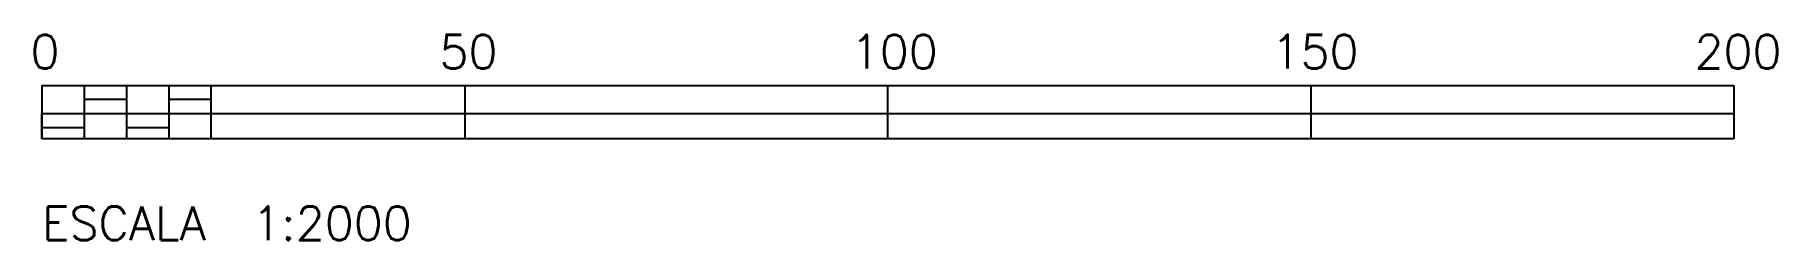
# Model space of a CAD drawing. Extents: x -1 to 205, y -12 to 12.
import ezdxf

# ---------------------------------------------------------------- set-up
doc = ezdxf.new("R2010")
doc.units = 0
doc.header["$LTSCALE"] = 15
doc.layers.get('0').update_dxf_attribs({"linetype": 'CONTINUOUS'})
doc.styles.get("Standard").update_dxf_attribs({"font": 'simplex', "height": 4})

msp = doc.modelspace()

# ---------------------------------------------------------------- linework, layer by layer
at = {"color": 0, "linetype": 'CONTINUOUS'}
for p, q in [((0, 6.3), (0, 0)), ((0, 6.3), (200, 6.3)), ((5, 6.3), (5, 0)), ((10, 6.3), (10, 0)), ((15, 6.3), (15, 0)), ((20, 0), (20, 6.3)), ((50, 6.3), (50, 0)), ((100, 0), (100, 6.3)), ((150, 6.3), (150, 0)), ((200, 6.3), (200, 0)), ((10, 4.63), (5, 4.63)), ((20, 4.63), (15, 4.63)), ((0, 0), (0, 3)), ((0, 3), (200, 3)), ((5, 1.3), (0, 1.3)), ((200, 0), (0, 0)), ((15, 1.3), (10, 1.3))]:
    msp.add_line(p, q, dxfattribs=at)

# ---------------------------------------------------------------- texts
for s, p in [('0', (-1.35, 8.3)), ('50', (47, 8.3)), ('100', (95.62, 8.3)), ('150', (145.36, 8.3)), ('200', (195.36, 8.3)), ('ESCALA  1:2000', (0, -12))]:
    msp.add_text(s, height=4, rotation=0, dxfattribs=at).set_placement(p)

doc.saveas('drawing.dxf')
